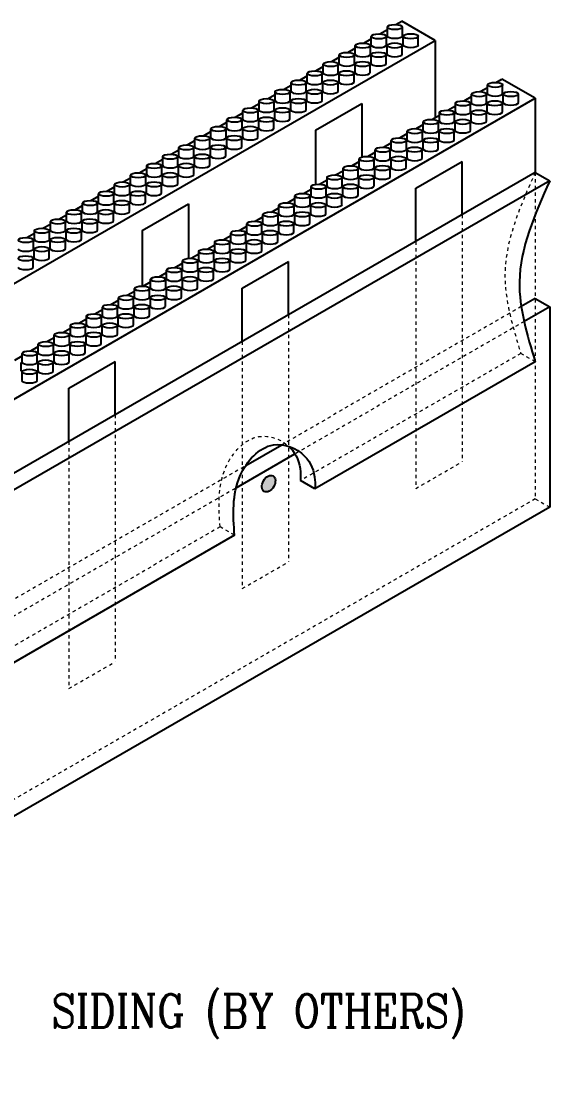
# Model space of a CAD drawing. Header units: inches. Extents: x 11.2 to 80.1, y 7.4 to 95.1.
# Drawn here: x 64.23 to 80.06, y 27.59 to 59.47 of the extents above; entities that cross this region are included whole.
import ezdxf

# ---------------------------------------------------------------- set-up
doc = ezdxf.new("R2010")
doc.units = ezdxf.units.IN
doc.header["$MEASUREMENT"] = 0
doc.linetypes.add('HIDDEN', pattern=[0.375, 0.25, -0.125])
doc.layers.add('A1 fine', color=251, linetype='Continuous', lineweight=5)
doc.layers.add('DIM', color=3, linetype='Continuous', lineweight=13)
doc.layers.add('WALL HATCH', color=253, linetype='Continuous')
doc.styles.add('RomanC', font='romanc.shx', dxfattribs={"width": 0.85, "height": 5})

msp = doc.modelspace()

# ---------------------------------------------------------------- hatches: boundary and pattern name
at = {"layer": 'WALL HATCH', "ltscale": 0.15}
h = msp.add_hatch(color=256, dxfattribs=at)
edge = h.paths.add_edge_path()
edge.add_ellipse((71.643, 45.608), major_axis=(0.134, 0.233), ratio=0.652763, start_angle=0, end_angle=360)

# ---------------------------------------------------------------- linework, layer by layer
at = {"ltscale": 0.15}
for p, q in [((75.201, 59.035), (75.201, 59.294)), ((75.458, 59.369), (75.632, 59.469)), ((76.632, 58.891), (75.632, 59.469)), ((75.654, 59.035), (75.654, 59.294)), ((74.72, 58.757), (74.72, 59.016)), ((74.977, 59.091), (75.201, 59.22)), ((75.173, 58.757), (75.173, 59.016)), ((75.675, 58.761), (75.675, 59.02)), ((76.128, 58.761), (76.128, 59.02)), ((35.062, 34.891), (76.632, 58.891)), ((74.016, 58.536), (74.24, 58.665)), ((74.24, 58.48), (74.24, 58.739)), ((74.497, 58.814), (74.72, 58.943)), ((74.693, 58.48), (74.693, 58.739)), ((75.195, 58.483), (75.195, 58.742)), ((75.648, 58.483), (75.648, 58.742)), ((76.632, 58.891), (76.632, 56.582)), ((73.536, 58.259), (73.759, 58.388)), ((73.759, 58.202), (73.759, 58.461)), ((74.212, 58.202), (74.212, 58.461)), ((74.714, 58.206), (74.714, 58.465)), ((75.167, 58.206), (75.167, 58.465)), ((73.055, 57.981), (73.278, 58.11)), ((73.278, 57.925), (73.278, 58.184)), ((73.731, 57.925), (73.731, 58.184)), ((74.233, 57.928), (74.233, 58.187)), ((74.687, 57.928), (74.687, 58.187)), ((72.574, 57.703), (72.798, 57.833)), ((72.798, 57.647), (72.798, 57.906)), ((73.251, 57.647), (73.251, 57.906)), ((73.753, 57.651), (73.753, 57.91)), ((74.206, 57.651), (74.206, 57.91)), ((78.458, 57.636), (78.632, 57.737)), ((79.632, 57.159), (78.632, 57.737)), ((72.094, 57.426), (72.317, 57.555)), ((72.317, 57.37), (72.317, 57.629)), ((72.77, 57.37), (72.77, 57.629)), ((73.272, 57.373), (73.272, 57.632)), ((73.725, 57.373), (73.725, 57.632)), ((77.977, 57.359), (78.201, 57.488)), ((78.201, 57.303), (78.201, 57.562)), ((78.654, 57.303), (78.654, 57.562)), ((38.062, 33.159), (79.632, 57.159)), ((71.356, 56.815), (71.356, 57.074)), ((71.613, 57.148), (71.836, 57.277)), ((71.809, 56.815), (71.809, 57.074)), ((71.836, 57.092), (71.836, 57.351)), ((72.289, 57.092), (72.289, 57.351)), ((72.311, 56.818), (72.311, 57.077)), ((72.764, 56.818), (72.764, 57.077)), ((72.791, 57.096), (72.791, 57.355)), ((73.245, 57.096), (73.245, 57.355)), ((77.497, 57.081), (77.72, 57.21)), ((77.72, 57.025), (77.72, 57.284)), ((78.173, 57.025), (78.173, 57.284)), ((78.675, 57.029), (78.675, 57.288)), ((79.128, 57.029), (79.128, 57.288)), ((79.632, 57.159), (79.632, 54.938)), ((70.875, 56.537), (70.875, 56.796)), ((71.132, 56.871), (71.356, 57)), ((71.328, 56.537), (71.328, 56.796)), ((71.83, 56.541), (71.83, 56.8)), ((72.283, 56.541), (72.283, 56.8)), ((73.052, 56.2), (74.438, 57)), ((74.438, 57), (74.438, 55.4)), ((77.016, 56.804), (77.24, 56.933)), ((77.24, 56.748), (77.24, 57.007)), ((77.693, 56.748), (77.693, 57.007)), ((78.195, 56.751), (78.195, 57.01)), ((78.648, 56.751), (78.648, 57.01)), ((70.171, 56.316), (70.394, 56.445)), ((70.394, 56.26), (70.394, 56.519)), ((70.652, 56.593), (70.875, 56.722)), ((70.847, 56.26), (70.847, 56.519)), ((71.349, 56.263), (71.349, 56.522)), ((71.803, 56.263), (71.803, 56.522)), ((76.278, 56.193), (76.278, 56.452)), ((76.536, 56.526), (76.759, 56.655)), ((76.731, 56.193), (76.731, 56.452)), ((76.759, 56.47), (76.759, 56.729)), ((77.212, 56.47), (77.212, 56.729)), ((77.233, 56.196), (77.233, 56.455)), ((77.687, 56.196), (77.687, 56.455)), ((77.714, 56.474), (77.714, 56.733)), ((78.167, 56.474), (78.167, 56.733)), ((69.69, 56.038), (69.914, 56.167)), ((69.914, 55.982), (69.914, 56.241)), ((70.367, 55.982), (70.367, 56.241)), ((70.869, 55.986), (70.869, 56.245)), ((71.322, 55.986), (71.322, 56.245)), ((73.052, 56.2), (73.052, 54.579)), ((75.798, 55.915), (75.798, 56.174)), ((76.055, 56.249), (76.278, 56.378)), ((76.251, 55.915), (76.251, 56.174)), ((76.753, 55.919), (76.753, 56.178)), ((77.206, 55.919), (77.206, 56.178)), ((69.21, 55.761), (69.433, 55.89)), ((69.433, 55.705), (69.433, 55.964)), ((69.886, 55.705), (69.886, 55.964)), ((70.388, 55.708), (70.388, 55.967)), ((70.841, 55.708), (70.841, 55.967)), ((75.094, 55.694), (75.317, 55.823)), ((75.317, 55.638), (75.317, 55.897)), ((75.574, 55.971), (75.798, 56.1)), ((75.77, 55.638), (75.77, 55.897)), ((76.272, 55.641), (76.272, 55.9)), ((76.725, 55.641), (76.725, 55.9)), ((68.729, 55.483), (68.952, 55.612)), ((68.952, 55.427), (68.952, 55.686)), ((69.405, 55.427), (69.405, 55.686)), ((69.907, 55.431), (69.907, 55.69)), ((70.361, 55.431), (70.361, 55.69)), ((74.613, 55.416), (74.836, 55.545)), ((74.836, 55.36), (74.836, 55.619)), ((75.289, 55.36), (75.289, 55.619)), ((75.791, 55.364), (75.791, 55.623)), ((76.245, 55.364), (76.245, 55.623)), ((68.248, 55.206), (68.472, 55.335)), ((68.472, 55.15), (68.472, 55.409)), ((68.925, 55.15), (68.925, 55.409)), ((69.427, 55.153), (69.427, 55.412)), ((69.88, 55.153), (69.88, 55.412)), ((74.132, 55.139), (74.356, 55.268)), ((74.356, 55.083), (74.356, 55.342)), ((74.809, 55.083), (74.809, 55.342)), ((75.311, 55.086), (75.311, 55.345)), ((75.764, 55.086), (75.764, 55.345)), ((76.052, 54.468), (77.438, 55.268)), ((77.438, 53.671), (77.438, 55.268)), ((79.632, 54.938), (49.638, 37.621)), ((67.51, 54.595), (67.51, 54.854)), ((67.768, 54.928), (67.991, 55.057)), ((67.963, 54.595), (67.963, 54.854)), ((67.991, 54.872), (67.991, 55.131)), ((68.444, 54.872), (68.444, 55.131)), ((68.465, 54.598), (68.465, 54.857)), ((68.919, 54.598), (68.919, 54.857)), ((68.946, 54.876), (68.946, 55.135)), ((69.399, 54.876), (69.399, 55.135)), ((73.652, 54.861), (73.875, 54.99)), ((73.875, 54.805), (73.875, 55.064)), ((74.328, 54.805), (74.328, 55.064)), ((74.83, 54.809), (74.83, 55.068)), ((75.283, 54.809), (75.283, 55.068)), ((79.632, 54.938), (80.065, 54.688)), ((80.065, 54.688), (50.071, 37.371)), ((67.03, 54.317), (67.03, 54.576)), ((67.287, 54.651), (67.51, 54.78)), ((67.483, 54.317), (67.483, 54.576)), ((67.985, 54.321), (67.985, 54.58)), ((68.438, 54.321), (68.438, 54.58)), ((72.914, 54.25), (72.914, 54.509)), ((73.171, 54.584), (73.394, 54.713)), ((73.367, 54.25), (73.367, 54.509)), ((73.394, 54.528), (73.394, 54.787)), ((73.847, 54.528), (73.847, 54.787)), ((73.869, 54.254), (73.869, 54.513)), ((74.322, 54.254), (74.322, 54.513)), ((74.349, 54.531), (74.349, 54.79)), ((74.803, 54.531), (74.803, 54.79)), ((66.326, 54.096), (66.549, 54.225)), ((66.549, 54.04), (66.549, 54.299)), ((66.806, 54.373), (67.03, 54.502)), ((67.002, 54.04), (67.002, 54.299)), ((67.504, 54.043), (67.504, 54.302)), ((67.957, 54.043), (67.957, 54.302)), ((72.433, 53.973), (72.433, 54.232)), ((72.69, 54.306), (72.914, 54.435)), ((72.886, 53.973), (72.886, 54.232)), ((73.388, 53.976), (73.388, 54.235)), ((73.841, 53.976), (73.841, 54.235)), ((76.052, 52.871), (76.052, 54.468)), ((65.845, 53.818), (66.068, 53.947)), ((66.068, 53.762), (66.068, 54.021)), ((66.521, 53.762), (66.521, 54.021)), ((67.024, 53.766), (67.024, 54.025)), ((67.477, 53.766), (67.477, 54.025)), ((67.856, 53.2), (69.242, 54)), ((69.242, 54), (69.242, 52.362)), ((71.729, 53.751), (71.952, 53.88)), ((71.952, 53.695), (71.952, 53.954)), ((72.21, 54.029), (72.433, 54.158)), ((72.405, 53.695), (72.405, 53.954)), ((72.907, 53.699), (72.907, 53.958)), ((73.361, 53.699), (73.361, 53.958)), ((65.364, 53.541), (65.588, 53.67)), ((65.588, 53.485), (65.588, 53.744)), ((66.041, 53.485), (66.041, 53.744)), ((66.543, 53.488), (66.543, 53.747)), ((66.996, 53.488), (66.996, 53.747)), ((71.248, 53.474), (71.472, 53.603)), ((71.472, 53.418), (71.472, 53.677)), ((71.925, 53.418), (71.925, 53.677)), ((72.427, 53.421), (72.427, 53.68)), ((72.88, 53.421), (72.88, 53.68)), ((64.884, 53.263), (65.107, 53.392)), ((65.107, 53.207), (65.107, 53.466)), ((65.56, 53.207), (65.56, 53.466)), ((66.062, 53.211), (66.062, 53.47)), ((66.515, 53.211), (66.515, 53.47)), ((70.768, 53.196), (70.991, 53.325)), ((70.991, 53.14), (70.991, 53.399)), ((71.444, 53.14), (71.444, 53.399)), ((71.946, 53.144), (71.946, 53.403)), ((72.399, 53.144), (72.399, 53.403)), ((64.403, 52.986), (64.626, 53.115)), ((64.626, 52.93), (64.626, 53.188)), ((65.079, 52.93), (65.079, 53.188)), ((65.101, 52.656), (65.101, 52.915)), ((65.554, 52.656), (65.554, 52.915)), ((65.582, 52.933), (65.582, 53.192)), ((66.035, 52.933), (66.035, 53.192)), ((67.856, 53.2), (67.856, 51.532)), ((70.287, 52.919), (70.51, 53.048)), ((70.51, 52.863), (70.51, 53.122)), ((70.963, 52.863), (70.963, 53.122)), ((71.465, 52.866), (71.465, 53.125)), ((71.919, 52.866), (71.919, 53.125)), ((64.599, 52.652), (64.599, 52.911)), ((64.62, 52.378), (64.62, 52.637)), ((65.073, 52.378), (65.073, 52.637)), ((69.806, 52.641), (70.03, 52.77)), ((70.03, 52.585), (70.03, 52.844)), ((70.483, 52.585), (70.483, 52.844)), ((70.985, 52.589), (70.985, 52.848)), ((71.438, 52.589), (71.438, 52.848)), ((64.593, 52.101), (64.593, 52.36)), ((69.068, 52.03), (69.068, 52.289)), ((69.326, 52.364), (69.549, 52.493)), ((69.521, 52.03), (69.521, 52.289)), ((69.549, 52.308), (69.549, 52.566)), ((70.002, 52.308), (70.002, 52.566)), ((70.024, 52.034), (70.024, 52.293)), ((70.477, 52.034), (70.477, 52.293)), ((70.504, 52.311), (70.504, 52.57)), ((70.957, 52.311), (70.957, 52.57)), ((68.588, 51.753), (68.588, 52.011)), ((68.845, 52.086), (69.068, 52.215)), ((69.041, 51.753), (69.041, 52.011)), ((69.543, 51.756), (69.543, 52.015)), ((69.996, 51.756), (69.996, 52.015)), ((70.856, 51.468), (72.242, 52.268)), ((72.242, 50.671), (72.242, 52.268)), ((67.884, 51.531), (68.107, 51.66)), ((68.107, 51.475), (68.107, 51.734)), ((68.364, 51.809), (68.588, 51.938)), ((68.56, 51.475), (68.56, 51.734)), ((69.062, 51.479), (69.062, 51.738)), ((69.515, 51.479), (69.515, 51.738)), ((67.403, 51.254), (67.626, 51.383)), ((67.626, 51.198), (67.626, 51.456)), ((68.079, 51.198), (68.079, 51.456)), ((68.582, 51.201), (68.582, 51.46)), ((69.035, 51.201), (69.035, 51.46)), ((70.856, 49.871), (70.856, 51.468)), ((66.922, 50.976), (67.146, 51.105)), ((67.146, 50.92), (67.146, 51.179)), ((67.599, 50.92), (67.599, 51.179)), ((68.101, 50.924), (68.101, 51.182)), ((68.554, 50.924), (68.554, 51.182)), ((79.632, 51.159), (79.212, 50.917)), ((79.632, 51.159), (80.065, 50.909)), ((66.442, 50.699), (66.665, 50.828)), ((66.665, 50.643), (66.665, 50.901)), ((67.118, 50.643), (67.118, 50.901)), ((67.62, 50.646), (67.62, 50.905)), ((68.073, 50.646), (68.073, 50.905)), ((80.065, 50.909), (79.298, 50.467)), ((80.065, 50.909), (80.065, 44.909)), ((65.961, 50.421), (66.184, 50.55)), ((66.184, 50.365), (66.184, 50.624)), ((66.637, 50.365), (66.637, 50.624)), ((67.14, 50.369), (67.14, 50.627)), ((67.593, 50.369), (67.593, 50.627)), ((65.223, 49.81), (65.223, 50.069)), ((65.48, 50.144), (65.704, 50.273)), ((65.676, 49.81), (65.676, 50.069)), ((65.704, 50.088), (65.704, 50.346)), ((66.157, 50.088), (66.157, 50.346)), ((66.178, 49.814), (66.178, 50.072)), ((66.631, 49.814), (66.631, 50.072)), ((66.659, 50.091), (66.659, 50.35)), ((67.112, 50.091), (67.112, 50.35)), ((64.742, 49.532), (64.742, 49.791)), ((65, 49.866), (65.223, 49.995)), ((65.195, 49.532), (65.195, 49.791)), ((65.698, 49.536), (65.698, 49.795)), ((66.151, 49.536), (66.151, 49.795)), ((64.038, 49.311), (64.262, 49.44)), ((64.262, 49.255), (64.262, 49.514)), ((64.519, 49.589), (64.742, 49.718)), ((64.715, 49.255), (64.715, 49.514)), ((65.217, 49.259), (65.217, 49.517)), ((65.67, 49.259), (65.67, 49.517)), ((64.234, 48.977), (64.234, 49.236)), ((64.736, 48.981), (64.736, 49.24)), ((65.189, 48.981), (65.189, 49.24)), ((65.66, 48.468), (67.045, 49.268)), ((67.045, 47.671), (67.045, 49.268)), ((79.632, 49.263), (73.032, 45.453)), ((64.256, 48.704), (64.256, 48.962)), ((64.709, 48.704), (64.709, 48.962)), ((65.66, 46.871), (65.66, 48.468)), ((70.957, 46.151), (72.035, 46.773)), ((70.671, 45.486), (72.43, 46.502)), ((73.032, 45.453), (72.599, 45.703)), ((80.065, 44.909), (50.071, 27.593)), ((70.622, 44.061), (62.468, 39.353))]:
    msp.add_line(p, q, dxfattribs=at)
for centre in [(75.427, 59.294), (74.947, 59.016), (75.902, 59.02), (74.466, 58.739), (75.421, 58.742), (73.986, 58.461), (74.941, 58.465), (73.505, 58.184), (74.46, 58.187), (72.544, 57.629), (73.024, 57.906), (73.499, 57.632), (73.979, 57.91), (72.063, 57.351), (73.018, 57.355), (78.427, 57.562), (71.582, 57.074), (72.537, 57.077), (77.466, 57.007), (77.947, 57.284), (78.421, 57.01), (78.902, 57.288), (71.102, 56.796), (72.057, 56.8), (76.986, 56.729), (77.941, 56.733), (70.621, 56.519), (71.576, 56.522), (76.505, 56.452), (77.46, 56.455), (70.14, 56.241), (71.095, 56.245), (76.024, 56.174), (76.979, 56.178), (69.66, 55.964), (70.615, 55.967), (75.544, 55.897), (76.499, 55.9), (68.698, 55.409), (69.179, 55.686), (69.653, 55.412), (70.134, 55.69), (75.063, 55.619), (76.018, 55.623), (68.218, 55.131), (69.173, 55.135), (74.582, 55.342), (75.537, 55.345), (67.737, 54.854), (68.692, 54.857), (73.621, 54.787), (74.102, 55.064), (74.576, 54.79), (75.057, 55.068), (67.256, 54.576), (68.211, 54.58), (73.14, 54.509), (74.095, 54.513), (66.776, 54.299), (67.731, 54.302), (72.66, 54.232), (73.615, 54.235), (66.295, 54.021), (67.25, 54.025), (72.179, 53.954), (73.134, 53.958), (65.814, 53.744), (66.769, 53.747), (71.698, 53.677), (72.653, 53.68), (64.853, 53.188), (65.334, 53.466), (65.808, 53.192), (66.289, 53.47), (71.218, 53.399), (72.173, 53.403), (64.372, 52.911), (65.327, 52.915), (70.256, 52.844), (70.737, 53.122), (71.211, 52.848), (71.692, 53.125), (64.847, 52.637), (69.776, 52.566), (70.731, 52.57), (64.366, 52.36), (69.295, 52.289), (70.25, 52.293), (68.814, 52.011), (69.769, 52.015), (68.334, 51.734), (69.289, 51.738), (67.853, 51.456), (68.808, 51.46), (67.372, 51.179), (68.327, 51.182), (66.411, 50.624), (66.892, 50.901), (67.366, 50.627), (67.847, 50.905), (65.93, 50.346), (66.885, 50.35), (65.45, 50.069), (66.405, 50.072), (64.969, 49.791), (65.924, 49.795), (64.488, 49.514), (65.443, 49.517), (64.963, 49.24), (64.482, 48.962)]:
    msp.add_ellipse(centre, major_axis=(0.227, 0), ratio=0.333333, dxfattribs=at)
for centre in [(75.427, 59.035), (74.947, 58.757), (75.902, 58.761), (74.466, 58.48), (75.421, 58.483), (73.986, 58.202), (74.941, 58.206), (73.505, 57.925), (74.46, 57.928), (73.024, 57.647), (73.979, 57.651), (72.063, 57.092), (72.544, 57.37), (73.018, 57.096), (73.499, 57.373), (78.427, 57.303), (71.582, 56.815), (72.537, 56.818), (77.466, 56.748), (77.947, 57.025), (78.421, 56.751), (78.902, 57.029), (71.102, 56.537), (72.057, 56.541), (76.986, 56.47), (77.941, 56.474), (70.621, 56.26), (71.576, 56.263), (76.505, 56.193), (77.46, 56.196), (70.14, 55.982), (71.095, 55.986), (76.024, 55.915), (76.979, 55.919), (69.66, 55.705), (70.615, 55.708), (75.544, 55.638), (76.499, 55.641), (68.698, 55.15), (69.179, 55.427), (69.653, 55.153), (70.134, 55.431), (75.063, 55.36), (76.018, 55.364), (68.218, 54.872), (69.173, 54.876), (74.582, 55.083), (75.537, 55.086), (67.737, 54.595), (68.692, 54.598), (73.621, 54.528), (74.102, 54.805), (74.576, 54.531), (75.057, 54.809), (67.256, 54.317), (68.211, 54.321), (73.14, 54.25), (74.095, 54.254), (66.776, 54.04), (67.731, 54.043), (72.66, 53.973), (73.615, 53.976), (66.295, 53.762), (67.25, 53.766), (72.179, 53.695), (73.134, 53.699), (65.814, 53.485), (66.769, 53.488), (71.698, 53.418), (72.653, 53.421), (64.853, 52.93), (65.334, 53.207), (65.808, 52.933), (66.289, 53.211), (71.218, 53.14), (72.173, 53.144), (64.372, 52.652), (65.327, 52.656), (70.737, 52.863), (71.692, 52.866), (64.847, 52.378), (69.776, 52.308), (70.256, 52.585), (70.731, 52.311), (71.211, 52.589), (64.366, 52.101), (69.295, 52.03), (70.25, 52.034), (68.814, 51.753), (69.769, 51.756), (68.334, 51.475), (69.289, 51.479), (67.853, 51.198), (68.808, 51.201), (67.372, 50.92), (68.327, 50.924), (66.411, 50.365), (66.892, 50.643), (67.366, 50.369), (67.847, 50.646), (65.93, 50.088), (66.885, 50.091), (65.45, 49.81), (66.405, 49.814), (64.969, 49.532), (65.924, 49.536), (64.488, 49.255), (65.443, 49.259), (64.963, 48.981), (64.482, 48.704)]:
    msp.add_ellipse(centre, major_axis=(0.227, 0), ratio=0.333333, start_param=3.141593, end_param=6.283185, dxfattribs=at)
for points, knots in [([(80.065, 54.688), (79.619, 53.685), (78.829, 51.907), (79.388, 50.066), (79.632, 49.263)], [0, 0, 0, 0, 3.162336, 5.604342, 5.604342, 5.604342, 5.604342]), ([(70.622, 44.061), (70.581, 44.668), (70.51, 45.731), (71.606, 47.006), (72.777, 46.575), (73.049, 45.89), (73.036, 45.541), (73.032, 45.453)], [0, 0, 0, 0, 1.797846, 3.150039, 4.141391, 4.924154, 5.189257, 5.189257, 5.189257, 5.189257]), ([(72.246, 46.728), (72.26, 46.714), (72.468, 46.511), (72.616, 46.14), (72.603, 45.791), (72.599, 45.703)], [4.084208, 4.084208, 4.084208, 4.084208, 4.141391, 4.924154, 5.189257, 5.189257, 5.189257, 5.189257])]:
    msp.add_open_spline(points, degree=3, knots=knots, dxfattribs=at)
at = {"layer": 'A1 fine', "linetype": 'HIDDEN', "ltscale": 0.15}
for p, q in [((79.632, 54.938), (79.632, 45.159)), ((77.438, 53.671), (77.438, 46.268)), ((76.052, 52.871), (76.052, 45.468)), ((79.212, 50.917), (61.47, 40.674)), ((79.298, 50.467), (61.993, 40.475)), ((72.242, 50.671), (72.242, 43.268)), ((70.856, 49.871), (70.856, 42.468)), ((79.199, 49.513), (72.599, 45.703)), ((79.632, 49.263), (79.199, 49.513)), ((67.045, 47.671), (67.045, 40.268)), ((65.66, 46.871), (65.66, 39.468)), ((76.052, 45.468), (77.438, 46.268)), ((79.632, 45.159), (49.638, 27.843)), ((79.632, 45.159), (80.065, 44.909)), ((70.189, 44.311), (62.035, 39.603)), ((70.622, 44.061), (70.189, 44.311)), ((70.856, 42.468), (72.242, 43.268)), ((65.66, 39.468), (67.045, 40.268))]:
    msp.add_line(p, q, dxfattribs=at)
for points, knots in [([(79.632, 54.938), (79.186, 53.935), (78.396, 52.157), (78.955, 50.316), (79.199, 49.513)], [0, 0, 0, 0, 3.162336, 5.604342, 5.604342, 5.604342, 5.604342]), ([(70.189, 44.311), (70.148, 44.918), (70.077, 45.981), (71.158, 47.238), (72.008, 46.948), (72.246, 46.728)], [0, 0, 0, 0, 1.797846, 3.150039, 4.084208, 4.084208, 4.084208, 4.084208])]:
    msp.add_open_spline(points, degree=3, knots=knots, dxfattribs=at)
at = {"layer": 'WALL HATCH', "ltscale": 0.15}
msp.add_ellipse((71.643, 45.608), major_axis=(0.134, 0.233), ratio=0.652763, dxfattribs=at)

# ---------------------------------------------------------------- texts
at = {"layer": 'DIM', "color": 3, "insert": (65.138, 30.305), "char_height": 1, "width": 17.87978, "attachment_point": 1, "style": 'RomanC'}
msp.add_mtext('SIDING (BY OTHERS)', dxfattribs=at)

doc.saveas('drawing.dxf')
